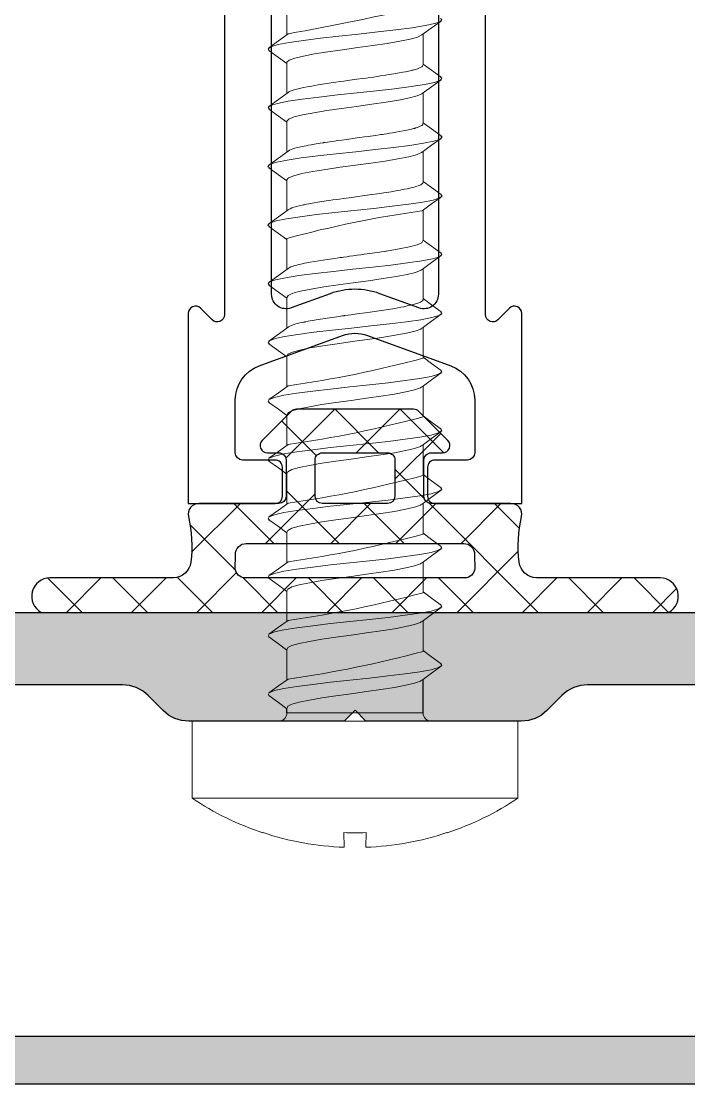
# Model space of a CAD drawing. Header units: millimetres. Extents: x 12 to 3612, y 18 to 315.
# Drawn here: x 2904.68 to 2923.09, y 90.38 to 119.68 of the extents above; entities that cross this region are included whole.
import ezdxf

# ---------------------------------------------------------------- set-up
doc = ezdxf.new("R2010")
doc.units = ezdxf.units.MM
doc.linetypes.add('SLD-Katı', pattern=[0])
doc.layers.add('Layer2', color=5, linetype='Continuous')

# ---------------------------------------------------------------- blocks, each defined once
blk = doc.blocks.new('V2 48 42')
at = {"color": 0, "linetype": 'SLD-Katı', "lineweight": 15}
for p, q in [((-45.56474290145343, 94.3015624722575), (-45.56474290145343, 93.4539202548749)), ((-41.80853932817217, 92.62142619535189), (-41.80853932817217, 93.46908272234032)), ((-45.56474290145343, 92.68406368518663), (-45.56474290145343, 91.83641370361329)), ((-41.80853932817217, 91.00386968779821), (-41.80853932817217, 91.85161582459659)), ((-45.56474290145343, 91.06659317890808), (-45.56474290145343, 90.2189052105332)), ((-41.80853932817217, 89.38615373432549), (-41.80853932817217, 90.23415545822354)), ((-45.56474290145343, 89.44915666897577), (-45.56474290145343, 88.60139458569574)), ((-41.80853932817217, 87.7689665216003), (-41.80853932817217, 88.61664491522788)), ((-45.56474290145343, 87.83173451758921), (-45.56474290145343, 86.9838936640499)), ((-41.80853932817217, 86.15115094313478), (-41.80853932817217, 86.99915909198171)), ((-45.56474290145343, 86.21427784642765), (-45.56474290145343, 85.36638655664683)), ((-41.80853932817217, 84.53390557070634), (-41.80853932817217, 85.38166443036789)), ((-45.56474290145343, 84.59679042897551), (-45.56474290145343, 83.74888966296385)), ((-41.80853932817217, 82.91640163962802), (-41.80853932817217, 83.76416049929139)), ((-45.56474290145343, 82.97928649789719), (-45.56474290145343, 82.13138573188553)), ((-41.80853932817217, 81.2988977085497), (-41.80853932817217, 82.14665656821307)), ((-45.56474290145343, 81.3617825668207), (-45.56474290145343, 80.51388180080721)), ((-41.80853932817217, 79.6813937774732), (-41.80853932817217, 80.52915263713476)), ((-45.56474290145343, 79.74427863574238), (-45.56474290145343, 78.89637786973071)), ((-41.80853932817217, 78.06388984639489), (-41.80853932817217, 78.91164870605644)), ((-45.56474290145343, 78.12677470466406), (-45.56474290145343, 77.2788739386524)), ((-41.80853932817217, 76.44638591531657), (-41.80853932817217, 77.29414477497994)), ((-45.56474290145343, 76.50927077358574), (-45.56474290145343, 75.66137000757408)), ((-45.56474290145343, 74.74904790989785), (-41.80853932817217, 74.74904790989785)), ((-48.17970759002992, 74.52439458613662), (-48.17970759002992, 72.39792688112902)), ((-48.17970759002992, 74.52439458613662), (-39.19357463959568, 74.52439458613662)), ((-39.19357463959568, 72.39792688112902), (-39.19357463959568, 74.52439458613662)), ((-48.17970759002992, 72.39792688112902), (-39.19357463959568, 72.39792688112902)), ((-46.22503900052061, 71.44369780670422), (-46.22112524533895, 71.44844175237995)), ((-43.98339180502853, 71.04590921368435), (-43.99108728003284, 71.44844175237995)), ((-43.38219494959276, 71.44844175237995), (-43.38989042459707, 71.04590921368435)), ((-41.15215698428665, 71.44844175237995), (-41.14824322910499, 71.44369780670422))]:
    blk.add_line(p, q, dxfattribs=at)
at = {"color": 0}
for p, q in [((-41.80853932817217, 74.74904790989785), (-41.80853932817217, 75.67664073307787)), ((-45.56474290145343, 74.74904790989785), (-45.56474290145343, 74.86776838586411))]:
    blk.add_line(p, q, dxfattribs=at)
at = {"color": 0, "linetype": 'SLD-Katı', "lineweight": 15, "flags": 128}
for points in [[(-41.32696830813939, 93.90265203865238), (-41.28965899835021, 93.87687087882841), (-41.32591828841078, 93.82010609353529), (-41.48252490533605, 93.76094480757092), (-41.74851202758919, 93.70359103310693), (-42.11173512690084, 93.64616379339532), (-42.55859951724142, 93.5870113536821), (-43.05586358866412, 93.53029017626068), (-43.58890197105757, 93.47214584682115), (-44.12931942497744, 93.4131966012992), (-44.63999428358511, 93.35677054916778), (-45.1090585836705, 93.29809260243564), (-45.50555238623429, 93.239538688842), (-45.80668010347699, 93.18306716042571), (-46.00475745756785, 93.12404479741053), (-46.08439959992984, 93.06607407957563), (-46.0506670469922, 93.01888639336175)], [(-41.84007425485379, 93.44615653325491), (-41.58371127715372, 93.63253483565313), (-41.31429744793058, 93.82774696355409)], [(-45.5311674675263, 93.47833372347486), (-45.79486600430937, 93.28659246523057), (-46.05946482067748, 93.09487465633538)], [(-41.84010911072619, 93.44651817283375), (-41.96132168492295, 93.38802029012732), (-42.16952883305385, 93.33066651566332), (-42.4538495362599, 93.27323927595353), (-42.80364226128313, 93.2140868362385), (-43.19288642205947, 93.15736565881707), (-43.61013369516922, 93.09922132937754), (-44.03315709542812, 93.04027208385742), (-44.43289883868329, 92.98384603172417), (-44.80006902114701, 92.92516808499386), (-45.11043308382841, 92.86661417140022), (-45.34614728946008, 92.8101426429821), (-45.50119660408564, 92.75112027996875), (-45.56353820615914, 92.69314956213202), (-45.5584540087707, 92.68406368518663)], [(-46.05925478273275, 93.01918986439159), (-45.79453923727488, 92.82738969469028), (-45.56474290145343, 92.66029496690135)], [(-41.81125756691017, 92.62142619535189), (-41.81293701525647, 92.60406791996138), (-41.82421132011132, 92.58850185653682), (-41.84744779662378, 92.56918491133365), (-41.88822048821839, 92.5461170843555), (-41.92432154013068, 92.53026227629562), (-41.95996103230254, 92.51685766328774), (-41.99254590030523, 92.50590324533005), (-42.03131475260625, 92.49406573411943), (-42.05378206522255, 92.48774116177447), (-42.05378833264695, 92.48773947679183), (-42.05379460014592, 92.4877377918092), (-42.05380713536715, 92.48773442183847), (-42.0538322067041, 92.48772768188246), (-42.05388235295277, 92.48771420189951), (-42.05398265975191, 92.48768724166439), (-42.05418333055013, 92.48763332011913), (-42.05458490091451, 92.48752547272306), (-42.05538895645532, 92.48730976070692), (-42.05700072467744, 92.48687826777132), (-42.06023887280207, 92.48601500629957), (-42.06677347992809, 92.4842873809539), (-42.08007483877009, 92.48082772065209), (-42.10759714976211, 92.47389076160289), (-42.1662452056953, 92.45994628971494), (-42.29730797370485, 92.43177513079536), (-42.36836424265721, 92.41768434273399), (-42.47202396335479, 92.39823046248603), (-42.61337392166479, 92.37341349004782), (-42.74097719422798, 92.35235699259829), (-42.84701467593186, 92.33567624673378), (-42.98239322931386, 92.31544200975259), (-43.07983038700741, 92.30162524728439), (-43.17912762056903, 92.28767036070349), (-43.27998055107173, 92.27357735000987), (-43.38208003086493, 92.25934621520355), (-43.48041362614094, 92.24562384045385), (-43.63197182024851, 92.22451040025771), (-43.83361614891692, 92.19642200582166), (-43.99686789052748, 92.17363132566243), (-44.09170249294039, 92.16043713075305), (-44.21460084940418, 92.143528153445), (-44.34588552124433, 92.12491504633545), (-44.46555148285506, 92.10731977296564), (-44.57831611287793, 92.09000620693405), (-44.71128163612684, 92.0685585900028), (-44.87984030199232, 92.03945228711564), (-45.00677296285858, 92.01573696521882), (-45.10366469519568, 91.99633269987498), (-45.21941331350945, 91.97152296070453), (-45.33005985970613, 91.94322873814781), (-45.42117796129287, 91.9140530291952), (-45.47022663050211, 91.89448252982947), (-45.50926438241277, 91.87495268230487), (-45.53182857269167, 91.86026690324798)], [(-41.31084042728889, 92.28389812846035), (-41.57481083905395, 92.4751661803657), (-41.80853932817217, 92.64505001864381)], [(-41.32616651012722, 92.28443134616828), (-41.28826483320017, 92.25528433163527), (-41.33329854144722, 92.19832446574947), (-41.49846512250406, 92.13914408211531), (-41.77162368157906, 92.08205097250357), (-42.14184361452362, 92.0243509974116), (-42.5935909727632, 91.96524794707148), (-43.09360568931925, 91.90866930124866), (-43.6285597833762, 91.8503160041746), (-44.16790153746524, 91.7914840970061), (-44.67588122465622, 91.73508093294731), (-45.14082350981244, 91.6762600221391), (-45.53082091834131, 91.61789012371992), (-45.8248508409738, 91.56132159669323), (-46.01466774147411, 91.50222381866661), (-46.0854771059835, 91.44450181528555), (-46.0479747644963, 91.40119748346297)], [(-41.83894576583498, 91.82951455488), (-41.57632992173103, 92.02039990840422), (-41.31289192096028, 92.21126809855377)], [(-45.53151677777169, 91.86057256619279), (-45.7951590290586, 91.6688771105346), (-46.05969276041651, 91.4772048331597)], [(-41.84194119826316, 91.82955318069617), (-41.84451153491273, 91.82539994830768), (-41.97379923319295, 91.7662195646717), (-42.18761997793672, 91.70912645506178), (-42.47741760335066, 91.651426479968), (-42.83103257665425, 91.59232342962787), (-43.22242986414585, 91.53574478380688), (-43.64117670181531, 91.47739148673281), (-44.06335807486676, 91.4185595795625), (-44.46099011465276, 91.3621564155037), (-44.82493370116072, 91.3033355046955), (-45.1302125715074, 91.24496560627631), (-45.36037082555322, 91.18839707924963), (-45.50895409223676, 91.129299301223), (-45.56438164722749, 91.07157729784194), (-45.5610029407535, 91.06659317890808)], [(-46.0591337156352, 91.40159843857873), (-45.79456185392701, 91.20990196299499), (-45.56474290145343, 91.0427915371638)], [(-41.81172477562768, 91.00386968779821), (-41.80984435724804, 90.99444334324653), (-41.81512509585446, 90.98265797932072), (-41.82600687089553, 90.96913919095641), (-41.84429774879072, 90.95388697814997), (-41.87197308085706, 90.9369013409032), (-41.90724253531562, 90.91991789433632), (-41.9422519115742, 90.90582232215638), (-41.97375092407174, 90.89461462436338), (-42.00910023050255, 90.88321784214895), (-42.01986501324154, 90.87995609505742), (-42.02543099091554, 90.87831877730787), (-42.02543694637006, 90.87831707370606), (-42.02544290190144, 90.87831537010607), (-42.02545481319385, 90.8783119628988), (-42.02547863669997, 90.87830514846974), (-42.02552628739704, 90.87829151956066), (-42.025621603525, 90.87826426151696), (-42.02581229471934, 90.8782097445528), (-42.02619391282497, 90.87810070709565), (-42.0269580916538, 90.87788261807327), (-42.02849021775637, 90.87744638361073), (-42.03156952747895, 90.87657368898545), (-42.03778824614983, 90.87482739696497), (-42.05046502084451, 90.8713312018208), (-42.07676724100702, 90.8643243671304), (-42.13309373809579, 90.85025292013779), (-42.26000414791315, 90.82187891571266), (-42.56505954519162, 90.76420646510269), (-42.65659710290265, 90.74865128892816), (-42.73741843533116, 90.73543208333285), (-42.80597879860579, 90.72454884831677), (-42.88342473737293, 90.71260394063029), (-42.92826523930125, 90.70591496674388), (-42.92827684471604, 90.70591328494629), (-42.92828845016584, 90.70591160314689), (-42.92831166116821, 90.70590823954262), (-42.92835808358859, 90.70590151231409), (-42.92845093008964, 90.70588805778243), (-42.92863662973332, 90.7058611484099), (-42.92900805557792, 90.70580732842973), (-42.92975101343427, 90.70569968352538), (-42.93123735333347, 90.705484373957), (-42.93421172598573, 90.70505367576516), (-42.94016721157095, 90.70419196317198), (-42.95210489442979, 90.70246727313497), (-42.97608510588452, 90.69901283366744), (-43.02444881693509, 90.69208371715831), (-43.12265931829006, 90.6781445338438), (-43.3239533464548, 90.64994236603343), (-43.42046174226334, 90.63646900856111), (-43.56021215353303, 90.61698940906354), (-43.74331374752819, 90.59150356754253), (-43.90727921272219, 90.56867111216889), (-44.04564816454467, 90.54938739670433), (-44.15845712111013, 90.53365242115069), (-44.24955587665499, 90.52086799459721), (-44.32775217405151, 90.5097302595841), (-44.39340614960656, 90.50023921610773), (-44.44691395832751, 90.49239486417173), (-44.51900087362083, 90.48164623491357), (-44.53819934915464, 90.47874195759323), (-44.54368309939173, 90.47790732825888), (-44.54644345798351, 90.47748437180962), (-44.5476263525029, 90.4773005867446), (-44.54948868910742, 90.477010386654), (-44.55524653597058, 90.47611074139786), (-44.57483396916132, 90.47303447058403), (-44.64540606188257, 90.46177400775377), (-44.75483957920551, 90.44370298332251), (-44.89701512366628, 90.41882139728659), (-44.96968912018428, 90.40534832879348), (-45.03425375850702, 90.39288526826203), (-45.09123795147298, 90.38143221569226), (-45.14118589392638, 90.37098917108597), (-45.18464194662965, 90.36155613444316), (-45.27664727680667, 90.33985020611908), (-45.34625093187697, 90.32097255853478), (-45.39744616950247, 90.30492319169025), (-45.45067421899876, 90.28528793263649), (-45.49399358633491, 90.26570970954526), (-45.52716094395964, 90.24618852241656), (-45.53105153012211, 90.24257392376057)], [(-41.31015303983122, 90.6658614260923), (-41.57430433838454, 90.85727294502249), (-41.80853932817217, 91.02752774302462)], [(-41.32517183568689, 90.66639892990315), (-41.2875029863585, 90.63372670850549), (-41.34132576582215, 90.57653028183813), (-41.51498603983055, 90.51735490729334), (-41.79529322408325, 90.46048115660233), (-42.17239157727045, 90.40253058182861), (-42.62883300762769, 90.34350092316527), (-43.13158245502927, 90.28702282875201), (-43.66824142554287, 90.22848356214672), (-44.20629078428465, 90.16979263068242), (-44.71156278963144, 90.1133701436338), (-45.17218467909379, 90.0544298913428), (-45.5555493716497, 89.99626702826754), (-45.84246674064616, 89.93955950914096), (-46.02393702885638, 89.88041031128887), (-46.08592435204082, 89.82295918694763), (-46.04593684763267, 89.78358532439415)], [(-41.83802584239083, 90.21272478762876), (-41.57521685827396, 90.40373321698644), (-41.31161012025132, 90.59472311572972)], [(-45.53191548327641, 90.24277343155336), (-45.79551127229252, 90.05111770894109), (-46.05998802000386, 89.85948497337995)], [(-41.84411543567421, 90.21267387974694), (-41.85079501766313, 90.20360576439452), (-41.98673133701777, 90.14443038984973), (-42.2061478220694, 90.08755663915872), (-42.50132967905893, 90.02960606438683), (-42.85861903840214, 89.97057640572166), (-43.25215699535693, 89.91409831131023), (-43.67223836178846, 89.85555904470311), (-44.09340808454954, 89.79686811323882), (-44.48892062806044, 89.7404456261902), (-44.84948233179648, 89.6815053738992), (-45.14956930087646, 89.62334251082575), (-45.3741600503904, 89.56663499169917), (-45.51620982655459, 89.50748579384526), (-45.56473173871063, 89.45003466950402), (-45.56403375372156, 89.44915666897577)], [(-46.05908041974908, 89.78405605149965), (-45.79465026926118, 89.59246141555923), (-45.56474290145343, 89.42528862769359)], [(-41.81036776842893, 89.38615373432549), (-41.81060853519557, 89.37426731478081), (-41.81983608388418, 89.35836021040996), (-41.82876412166888, 89.34893517721139), (-41.83315700861658, 89.345041907427), (-41.84308591585659, 89.33723054752045), (-41.87500057342004, 89.31773384837834), (-41.94220825441744, 89.2882935243033), (-42.00699387853047, 89.26637756507807), (-42.05681625249554, 89.25191039021774), (-42.10562126067452, 89.23913161069322), (-42.17205523658458, 89.22336939915294), (-42.25203757288637, 89.20597678928243), (-42.32038208736913, 89.19208619378514), (-42.37360677991001, 89.1816976126629), (-42.43724945509803, 89.16959426929861), (-42.51801327450585, 89.1549068630411), (-42.69035141505537, 89.12556067209698), (-42.89058895916332, 89.09407417712464), (-43.0697690951838, 89.06789384157855), (-43.22281681563709, 89.04639464719912), (-43.41840411682733, 89.01910706862873), (-43.65929692346663, 88.98567519895914), (-43.85141993068964, 88.95893195251301), (-44.01391394718485, 88.93624358875422), (-44.10961126844586, 88.92293757126026), (-44.20204682520125, 88.91024249863767), (-44.30102502013915, 88.8963336987963), (-44.39812694277771, 88.88230967050731), (-44.47944116477447, 88.87021935976736), (-44.65319330714374, 88.84305854584272), (-44.86674262852375, 88.80678563930815), (-44.95605459609988, 88.79043112322506), (-45.02751538643497, 88.77670562233288), (-45.08294904451805, 88.76560913663161), (-45.11143598411445, 88.75980153733144), (-45.18379073679216, 88.74434125107837), (-45.27409560523392, 88.7230578937124), (-45.33126921098301, 88.7078260742037), (-45.37383241779207, 88.69510407806047), (-45.42939214514172, 88.6759919532924), (-45.47690018508638, 88.65640947300562), (-45.51436547137473, 88.6369093654157), (-45.52926416941318, 88.62719020138138), (-45.53250037081352, 88.62467097510853)], [(-41.30973107975115, 89.04802658168774), (-41.57405841261334, 89.23957868512662), (-41.80853932817217, 89.41001924637567)], [(-41.32389111312386, 89.04854591201547), (-41.28736926233387, 89.01219685410797), (-41.34999843509604, 88.95472526542835), (-41.53207923430773, 88.89557899996544), (-41.81951504985591, 88.83888301524166), (-42.20336716702104, 88.78070430589833), (-42.66431027360704, 88.72177194222786), (-43.16977987758219, 88.66535228680004), (-43.70793061913173, 88.60665029640222), (-44.24447261919386, 88.54812378904353), (-44.74702344807201, 88.49163979338846), (-45.2031295398906, 88.43260398255188), (-45.57973118370546, 88.3746709003317), (-45.8595185593399, 88.31778257818041), (-46.0325627640741, 88.25860602511784), (-46.08574502582997, 88.20142821709851), (-46.04460700936124, 88.16607685916279)], [(-41.83820074833829, 88.59508425084641), (-41.57476909354818, 88.78657074962575), (-41.31054559601671, 88.97803442533586)], [(-45.53233623768483, 88.62495608515019), (-45.79590025467996, 88.43332995890705), (-46.06033368299768, 88.24172673341309)], [(-46.0591287595812, 88.16658699878644), (-45.79481623827132, 87.97507670433697), (-45.56474290145343, 87.80778655476024)], [(-41.81308583118789, 87.7689665216003), (-41.8450306230302, 87.71829898856777), (-41.97349265046068, 87.6596604000897), (-42.1852743370373, 87.60298323435563), (-42.47190783640417, 87.54576612459277), (-42.82178975500938, 87.48709278078059), (-42.82196377413902, 87.48706577923076), (-42.82210455093491, 87.48704395147797), (-42.82236479866833, 87.48700363326861), (-42.82285778893993, 87.48692736325575), (-42.82382829744301, 87.48677754049095), (-42.82584917464419, 87.48646654859294), (-42.83037770771443, 87.4857726496466), (-42.84141203267973, 87.4840917195379), (-42.87062849183985, 87.47968117836717), (-42.95404275318106, 87.46731260912748), (-43.06401829691549, 87.45140211036232), (-43.20938413714703, 87.43089997633979), (-43.27434968860825, 87.4218396469405), (-43.34827327305493, 87.41152814255656), (-43.43123984033718, 87.39996546318798), (-43.52326268057686, 87.38715160883476), (-43.6242566176511, 87.37308657949688), (-43.73954999104581, 87.35703408759036), (-43.83669822321735, 87.34350524536785), (-43.91557838260223, 87.33250005282753), (-43.99984550543422, 87.3207241071741), (-44.04377064170239, 87.31462637330515), (-44.04378317931787, 87.31462466646008), (-44.04379571691652, 87.31462295961501), (-44.04382079206471, 87.31461954591941), (-44.04387094216281, 87.31461271851549), (-44.0439712415664, 87.3145990636549), (-44.04417183720034, 87.31457175371906), (-44.04457301577077, 87.31451713299612), (-44.04537532205222, 87.31440788814325), (-44.04697973064503, 87.3141893848042), (-44.050187727702, 87.31375232359642), (-44.05660040727753, 87.31287798306766), (-44.06941223630747, 87.31112842954644), (-44.09497960103272, 87.30762583265823), (-44.14587182333298, 87.30060667949147), (-44.24654843031749, 87.28651253559838), (-44.44238407707508, 87.25810089758124), (-44.80363266831046, 87.20038422061953), (-44.92447055626417, 87.17878724067305), (-45.0134651043054, 87.16190552501757), (-45.0746277574608, 87.14973907364765), (-45.11120030597522, 87.1422878865651), (-45.17672899215358, 87.12847381432402), (-45.23769337772183, 87.11453019006694), (-45.29390672217323, 87.10045701379204), (-45.34519683795634, 87.08625428550295), (-45.37144655236762, 87.07830535682297), (-45.4090802787523, 87.06589463173077), (-45.4538584129441, 87.04902211022818), (-45.49982868529059, 87.02768779231337), (-45.52794433698136, 87.01064338716424), (-45.5319722716431, 87.00733831314756)], [(-41.30955650420447, 87.43038485885518), (-41.57405366998046, 87.62207107507857), (-41.80853932817217, 87.79252414744587)], [(-41.32223494224218, 87.4308510562787), (-41.28786225475051, 87.39065202030179), (-41.35931448844985, 87.33291115482825), (-41.54973585069911, 87.27381805910227), (-41.84428305573192, 87.21725801428329), (-42.2347581632016, 87.15887393685625), (-42.70000731788559, 87.10006264050935), (-43.20818366183721, 87.0436592347196), (-43.74761107539052, 86.98481798373359), (-44.28243276738885, 86.92647912920256), (-44.78224775404533, 86.86989152027672), (-45.23364589821858, 86.81078406250708), (-45.6033602875209, 86.7531032031984), (-45.87599747281411, 86.69599250415922), (-46.04054292520686, 86.63681269747212), (-46.08493727487803, 86.57986843970684), (-46.04455248874228, 86.54906555263915)], [(-41.83788844414812, 86.97782451193052), (-41.57417477928493, 87.16952433341976), (-41.30968989199846, 87.36119906617387)], [(-45.53216283493384, 87.00758155686708), (-45.79569993376072, 86.81597241614327), (-46.060112205108, 86.62438593671504)], [(-41.8477087884844, 86.97770951253733), (-41.86487607769686, 86.95998663738465), (-42.01393249983221, 86.90089354165866), (-42.24449566781686, 86.8443334968415), (-42.55014846729682, 86.78594941941265), (-42.91433226253639, 86.72713812306574), (-43.31211823963713, 86.67073471727599), (-43.73436666447833, 86.6118934662918), (-44.15300986158582, 86.55355461175895), (-44.5442508061974, 86.49696700283494), (-44.89759242466971, 86.43785954506347), (-45.1869943249103, 86.38017868575662), (-45.40040695309835, 86.32306798671743), (-45.52920844954087, 86.26388818002852), (-45.55948350407152, 86.21427784642765)], [(-46.05984195675774, 86.54960124555873), (-45.79533743977709, 86.3579492202498), (-45.56474290145343, 86.1902855145272)], [(-41.80878134038949, 86.15115094313478), (-41.80970768880161, 86.14222022980721), (-41.81339253967963, 86.13294168615357), (-41.81841298598647, 86.12516511029935), (-41.82854530331815, 86.1141178619855), (-41.83220452223895, 86.1108471895277), (-41.83429140869976, 86.10907848486931), (-41.83429353528572, 86.10907669385233), (-41.83429566195946, 86.10907490283535), (-41.83429991556795, 86.10907132080138), (-41.83430842383132, 86.10906415673344), (-41.83432544454399, 86.10904982859756), (-41.83435950270996, 86.10902117233127), (-41.83442768600617, 86.10896385981323), (-41.83456432044159, 86.10884923483536), (-41.83483866059578, 86.10861998511064), (-41.83539162529087, 86.10816148659796), (-41.83651468623793, 86.10724449329791), (-41.83882928548519, 86.10541052161352), (-41.84373198761386, 86.10174263790395), (-41.85462792417411, 86.09440710912168), (-41.88075030934442, 86.0797370060991), (-41.9500046771841, 86.05040061823456), (-42.05027294149431, 86.0187132847077), (-42.15105968802254, 85.99320603042906), (-42.24410911643827, 85.97271725606697), (-42.33708909557708, 85.95381789150451), (-42.42720578425178, 85.93650793673987), (-42.5915376734506, 85.90709241282275), (-42.76427630273201, 85.8786328961869), (-43.15309894036045, 85.82123951180074), (-43.26943335650731, 85.80501609638304), (-43.4066676380653, 85.78589115643081), (-43.56482416553763, 85.7638646919404), (-43.69049048883744, 85.74637959715074), (-43.79402540147203, 85.73197949919631), (-43.87520088265182, 85.72066439807531), (-43.95520101645207, 85.70947611545671), (-43.97656741693436, 85.70648494022498), (-43.98262169661757, 85.70564009413101), (-43.98449399536639, 85.70538035646132), (-43.98559694275446, 85.70522907571467), (-43.98560954366712, 85.70522737329156), (-43.98562214456615, 85.70522567086846), (-43.98564734632191, 85.70522226601679), (-43.98569774966836, 85.70521545630254), (-43.98579855569778, 85.70520183681583), (-43.98600016510363, 85.70517459762232), (-43.9864033732938, 85.70512011834762), (-43.98720974712478, 85.70501115624575), (-43.98882232405003, 85.70479321784114), (-43.99204679068544, 85.7043572842158), (-43.99849294093974, 85.70348518971696), (-44.01137383628065, 85.70174009172115), (-44.03708782392641, 85.69824625972797), (-44.08830716990315, 85.69124405174261), (-44.18977275311181, 85.67718145976505), (-44.38771717185773, 85.6488235717934), (-44.75521304162476, 85.59117697978581), (-44.84704477001196, 85.57528538750375), (-44.92142051468045, 85.56185805203495), (-44.979859511413, 85.55089497337758), (-45.04059449930901, 85.53907083691593), (-45.07216111590242, 85.53279127827955), (-45.07216967964678, 85.53278959283853), (-45.07217824332793, 85.53278790739569), (-45.07219537050059, 85.53278453650637), (-45.0722296240865, 85.53277779471136), (-45.07229812822561, 85.53276431105223), (-45.07243512436617, 85.53273734347204), (-45.07270906809254, 85.53268340725845), (-45.07325676128494, 85.53257553060757), (-45.07435137026414, 85.53235976041833), (-45.07653747574432, 85.53192815249167), (-45.08089721392935, 85.53106466644567), (-45.08956661697539, 85.5293366135902), (-45.10670368251431, 85.52587618481448), (-45.14015944296807, 85.51893803500207), (-45.20370897894054, 85.5049925663443), (-45.31669786382736, 85.47682495288427), (-45.36541499178838, 85.46266814280716), (-45.42364531117391, 85.44321763074731), (-45.48340624750108, 85.41847341670109), (-45.52157891501838, 85.39742882066275), (-45.53149231707084, 85.38987797159098)], [(-41.30960859845118, 85.8129221004001), (-41.57426642747896, 86.00473186772979), (-41.80853932817217, 86.17503970910548)], [(-41.32010980158884, 85.81330057851483), (-41.28898581418389, 85.76907765363649), (-41.36927133143718, 85.71108970070236), (-41.56794661592812, 85.65207376358012), (-41.86959064331131, 85.59560765402239), (-42.26655198879143, 85.53704124753858), (-42.73590860471541, 85.47837462820644), (-43.24677924246089, 85.42194526130697), (-43.78726651751367, 85.36298839963092), (-44.32015724218309, 85.30486017683688), (-44.81722036778547, 85.24812698623464), (-45.26372193368161, 85.18897188977826), (-45.6264311141822, 85.1315653640304), (-45.89189509007429, 85.0741910051529), (-46.04787602472516, 85.01503205082008), (-46.08349691566264, 84.9582798426909), (-46.04484301103912, 84.93176496138767)], [(-41.83775190989309, 85.36042773244662), (-41.57376963573643, 85.55233517379202), (-41.30903495105304, 85.74421528630228)], [(-45.53206441593102, 85.39015092337831), (-45.76988487774497, 85.21720372033633), (-46.05992549391931, 85.00701900561944)], [(-41.84867032506691, 85.36030994954672), (-41.87267001097189, 85.33816518325875), (-42.02818736849486, 85.27914924613651), (-42.26430572700838, 85.2226831365806), (-42.57503576897579, 85.1641167300968), (-42.94243476795782, 85.10545011076283), (-43.34232976154863, 85.04902074386519), (-43.76540781580297, 84.99006388218913), (-44.18253950664939, 84.93193565939328), (-44.57162637275815, 84.87520246879103), (-44.92113508913326, 84.81604737233647), (-45.20505351132306, 84.75864084658679), (-45.41285115537312, 84.70126648770929), (-45.53494859111106, 84.64210753337647), (-45.55721341123535, 84.59679042897551)], [(-46.06010656974513, 84.93229131374937), (-45.79564364384123, 84.74066792764461), (-45.56474290145343, 84.57278608881825)], [(-41.30986258770736, 84.19561824304401), (-41.57466733301771, 84.38753658761925), (-41.80853932817217, 84.55756164265767)], [(-41.31742598955998, 84.19588058584304), (-41.29074390516143, 84.14747518971672), (-41.37986583783731, 84.08926266370872), (-41.58670185422034, 84.03034777002176), (-41.89543072268953, 83.97393346753233), (-42.29873572708993, 83.91520801394836), (-42.77199853704315, 83.8567094875034), (-43.28555180138437, 83.80021198293798), (-43.82688070289032, 83.74116331585356), (-44.35763236091179, 83.6832684244655), (-44.8519260773146, 83.62634787494972), (-45.29334621460976, 83.56716921239604), (-45.64898930146592, 83.51003087600475), (-45.90720346690796, 83.45237981469654), (-46.0545611090738, 83.39326579051885), (-46.08142022091488, 83.33666387973972), (-46.04588651037602, 83.31451064108114)], [(-41.83778012102402, 83.74290164154627), (-41.57354478004254, 83.93500697431773), (-41.30857300403386, 84.1270828310553)], [(-45.53190241277343, 83.77276741210699), (-45.79549541455117, 83.58111351702064), (-46.05996983052, 83.3894825856878)], [(-41.84924878806305, 83.7428019317449), (-41.88096308901549, 83.71633814626693), (-42.0428684351732, 83.65742325257997), (-42.28453260562264, 83.60100895008873), (-42.60022828322462, 83.54228349650475), (-42.97068493970482, 83.4837849700616), (-43.37267981703553, 83.42728746549437), (-43.79641667252145, 83.36823879841177), (-44.21187396288269, 83.31034390702371), (-44.59879301429919, 83.25342335750793), (-44.94432413300592, 83.19424469495425), (-45.2227114182233, 83.13710635856296), (-45.42483411701505, 83.07945529725293), (-45.54018148485238, 83.02034127307525), (-45.55543423722429, 82.97927808732311)], [(-46.06039963623516, 83.31500337042962), (-45.79596727012995, 83.12340051393403), (-45.56474290145343, 82.95528804125388)], [(-41.30986258770736, 82.57811431196569), (-41.57466733301771, 82.77003265654093), (-41.80853932817217, 82.94005771157936)], [(-41.31742598955998, 82.57837665476472), (-41.29074390516143, 82.5299712586384), (-41.37986583783731, 82.47175873263222), (-41.58670185422034, 82.41284383894345), (-41.89543072268953, 82.35642953645402), (-42.29873572708993, 82.29770408287004), (-42.77199853704315, 82.23920555642508), (-43.28555180138437, 82.18270805185966), (-43.82688070289032, 82.12365938477706), (-44.35763236091179, 82.06576449338718), (-44.8519260773146, 82.0088439438714), (-45.29334621460976, 81.94966528131954), (-45.64898930146592, 81.89252694492643), (-45.90720346690796, 81.83487588361822), (-46.0545611090738, 81.77576185944054), (-46.08142022091488, 81.7191599486614), (-46.04588651037602, 81.69700671000282)], [(-41.83778012102402, 82.12539771046795), (-41.57354478004254, 82.31750304323941), (-41.30857300403386, 82.50957889997699)], [(-45.53190241277343, 82.15526348102867), (-45.79549541455117, 81.96360958594232), (-46.05996983052, 81.77197865460948)], [(-41.84924878806305, 82.12529800066659), (-41.88096308901549, 82.09883421518862), (-42.0428684351732, 82.03991932150166), (-42.28453260562264, 81.98350501901041), (-42.60022828322462, 81.92477956542825), (-42.97068493970482, 81.86628103898329), (-43.37267981703553, 81.80978353441606), (-43.79641667252145, 81.75073486733345), (-44.21187396288269, 81.69283997594539), (-44.59879301429919, 81.63591942642961), (-44.94432413300592, 81.57674076387593), (-45.2227114182233, 81.51960242748464), (-45.42483411701505, 81.46195136617462), (-45.54018148485238, 81.40283734199693), (-45.55543423722429, 81.36177415624661)], [(-46.06039963623516, 81.6974994393513), (-45.79596727012995, 81.50589658285571), (-45.56474290145343, 81.33778411017556)], [(-41.30986258770736, 80.96061038088737), (-41.57466733301771, 81.15252872546262), (-41.80853932817217, 81.32255378050104)], [(-41.31742598955998, 80.9608727236864), (-41.29074390516143, 80.9124673275619), (-41.37986583783731, 80.8542548015539), (-41.58670185422034, 80.79533990786695), (-41.89543072268953, 80.7389256053757), (-42.29873572708993, 80.68020015179354), (-42.77199853704315, 80.62170162534676), (-43.28555180138437, 80.56520412078135), (-43.82688070289032, 80.50615545369874), (-44.35763236091179, 80.44826056231068), (-44.8519260773146, 80.39134001279308), (-45.29334621460976, 80.33216135024122), (-45.64898930146592, 80.27502301384993), (-45.90720346690796, 80.2173719525399), (-46.0545611090738, 80.15825792836222), (-46.08142022091488, 80.1016560175849), (-46.04588651037602, 80.0795027789245)], [(-41.83778012102402, 80.50789377938963), (-41.57354478004254, 80.6999991121611), (-41.30857300403386, 80.89207496889867)], [(-45.53190241277343, 80.53775954995035), (-45.79549541455117, 80.346105654864), (-46.05996983052, 80.15447472353117)], [(-41.84924878806305, 80.50779406959009), (-41.88096308901549, 80.4813302841103), (-42.0428684351732, 80.42241539042334), (-42.28453260562264, 80.36600108793209), (-42.60022828322462, 80.30727563434993), (-42.97068493970482, 80.24877710790497), (-43.37267981703553, 80.19227960333774), (-43.79641667252145, 80.13323093625513), (-44.21187396288269, 80.07533604486707), (-44.59879301429919, 80.01841549535129), (-44.94432413300592, 79.95923683279761), (-45.2227114182233, 79.90209849640632), (-45.42483411701505, 79.8444474350963), (-45.54018148485238, 79.78533341092043), (-45.55543423722429, 79.7442702251683)], [(-46.06039963623516, 80.0799955082748), (-45.79596727012995, 79.88839265177921), (-45.56474290145343, 79.72028017909724)], [(-41.30986258770736, 79.34310644980906), (-41.57466733301771, 79.5350247943843), (-41.80853932817217, 79.70504984942272)], [(-41.31742598955998, 79.34336879260809), (-41.29074390516143, 79.29496339648358), (-41.37986583783731, 79.23675087047559), (-41.58670185422034, 79.17783597678863), (-41.89543072268953, 79.12142167429738), (-42.29873572708993, 79.06269622071522), (-42.77199853704315, 79.00419769427026), (-43.28555180138437, 78.94770018970303), (-43.82688070289032, 78.88865152262042), (-44.35763236091179, 78.83075663123236), (-44.8519260773146, 78.77383608171658), (-45.29334621460976, 78.7146574191629), (-45.64898930146592, 78.65751908277161), (-45.90720346690796, 78.59986802146159), (-46.0545611090738, 78.54075399728572), (-46.08142022091488, 78.48415208650658), (-46.04588651037602, 78.46199884784619)], [(-41.83778012102402, 78.89038984831313), (-41.57354478004254, 79.08249518108278), (-41.30857300403386, 79.27457103782217)], [(-45.53190241277343, 78.92025561887203), (-45.79549541455117, 78.72860172378569), (-46.05996983052, 78.53697079245467)], [(-41.84924878806305, 78.89029013851177), (-41.88096308901549, 78.86382635303198), (-42.0428684351732, 78.80491145934502), (-42.28453260562264, 78.74849715685559), (-42.60022828322462, 78.68977170327162), (-42.97068493970482, 78.63127317682665), (-43.37267981703553, 78.57477567226124), (-43.79641667252145, 78.51572700517681), (-44.21187396288269, 78.45783211378875), (-44.59879301429919, 78.40091156427297), (-44.94432413300592, 78.34173290172112), (-45.2227114182233, 78.284594565328), (-45.42483411701505, 78.2269435040198), (-45.54018148485238, 78.16782947984211), (-45.55543423722429, 78.12676629408998)], [(-46.06039963623516, 78.46249157719649), (-45.79596727012995, 78.2708887207009), (-45.56474290145343, 78.10277624802075)], [(-41.30986258770736, 77.72560251873256), (-41.57466733301771, 77.9175208633078), (-41.80853932817217, 78.08754591834622)], [(-41.31742598955998, 77.72586486153159), (-41.29074390516143, 77.67745946540526), (-41.37986583783731, 77.61924693939727), (-41.58670185422034, 77.56033204571031), (-41.89543072268953, 77.50391774322088), (-42.29873572708993, 77.4451922896369), (-42.77199853704315, 77.38669376319194), (-43.28555180138437, 77.33019625862471), (-43.82688070289032, 77.2711475915421), (-44.35763236091179, 77.21325270015404), (-44.8519260773146, 77.15633215063826), (-45.29334621460976, 77.09715348808459), (-45.64898930146592, 77.0400151516933), (-45.90720346690796, 76.98236409038509), (-46.0545611090738, 76.9232500662074), (-46.08142022091488, 76.86664815542827), (-46.04588651037602, 76.84449491676969)], [(-41.83778012102402, 77.27288591723482), (-41.57354478004254, 77.46499125000628), (-41.30857300403386, 77.65706710674385)], [(-45.53190241277343, 77.30275168779372), (-45.79549541455117, 77.11109779270919), (-46.05996983052, 76.91946686137635)], [(-41.84924878806305, 77.27278620743346), (-41.88096308901549, 77.24632242195548), (-42.0428684351732, 77.1874075282667), (-42.28453260562264, 77.13099322577727), (-42.60022828322462, 77.0722677721933), (-42.97068493970482, 77.01376924574834), (-43.37267981703553, 76.95727174118292), (-43.79641667252145, 76.89822307410031), (-44.21187396288269, 76.84032818271044), (-44.59879301429919, 76.78340763319466), (-44.94432413300592, 76.7242289706428), (-45.2227114182233, 76.66709063425151), (-45.42483411701505, 76.60943957294148), (-45.54018148485238, 76.5503255487638), (-45.55543423722429, 76.50926236301166)], [(-46.06039963623516, 76.84498764611817), (-45.79596727012995, 76.65338478962258), (-45.56474290145343, 76.48527231694243)], [(-41.30986258770736, 76.10809858765424), (-41.57466733301771, 76.30001693222948), (-41.80853932817217, 76.4700419872679)], [(-41.31742598955998, 76.10836093045327), (-41.29074390516143, 76.05995553432695), (-41.37986583783731, 76.00174300832077), (-41.58670185422034, 75.942828114632), (-41.89543072268953, 75.88641381214256), (-42.29873572708993, 75.82768835855859), (-42.77199853704315, 75.76918983211363), (-43.28555180138437, 75.71269232754821), (-43.82688070289032, 75.6536436604656), (-44.35763236091179, 75.59574876907573), (-44.8519260773146, 75.53882821955995), (-45.29334621460976, 75.47964955700809), (-45.64898930146592, 75.42251122061498), (-45.90720346690796, 75.36486015930677), (-46.0545611090738, 75.30574613512908), (-46.08142022091488, 75.24914422434995), (-46.04588651037602, 75.22699098569137)], [(-41.83778012102402, 75.6553819861565), (-41.57354478004254, 75.84748731892796), (-41.30857300403386, 76.03956317566553)], [(-45.53190241277343, 75.68524775671722), (-45.79549541455117, 75.49359386163087), (-46.05996983052, 75.30196293029803)], [(-41.84924878806305, 75.65528227635514), (-41.88096308901549, 75.62881849087717), (-42.0428684351732, 75.5699035971902), (-42.28453260562264, 75.51348929469896), (-42.60022828322462, 75.4547638411168), (-42.97068493970482, 75.39626531467184), (-43.37267981703553, 75.3397678101046), (-43.79641667252145, 75.280719143022), (-44.21187396288269, 75.22282425163394), (-44.59879301429919, 75.16590370211816), (-44.94432413300592, 75.10672503956448), (-45.2227114182233, 75.04958670317319), (-45.42483411701505, 74.99193564186317), (-45.54018148485238, 74.93282161768548), (-45.56474290145343, 74.86669781342971)], [(-46.06039963623516, 75.22748371503985), (-45.79596727012995, 75.03588085854426), (-45.56474290145343, 74.86776838586411)]]:
    blk.add_lwpolyline(points, dxfattribs=at)
at = {"color": 0, "linetype": 'SLD-Katı', "lineweight": 15}
for centre, radius, start, end in [((-60.65085255647546, 176.9117399595361), 84.79258179212893, 280.2715618852278, 282.8385451165506), ((-37.95391427286359, 60.21788969629961), 28.64281816576874, 97.81037279861638, 105.4042519114638), ((-49.81532758747062, 114.1938143226835), 30.72145145786085, 278.0149096492353, 285.1058108441942), ((-49.81532758747062, 112.5763103916051), 30.72145145786085, 278.0149096492353, 285.1058108441942), ((-49.81532758747062, 110.9588064605268), 30.72145145786085, 278.0149096492353, 285.1058108441942), ((-49.81532758747062, 109.3413025294485), 30.72145145786085, 278.0149096492353, 285.105810844195), ((-49.81532758747062, 107.723798598372), 30.72145145786085, 278.0149096492353, 285.1058108441942), ((-49.81532758747062, 106.1062946672937), 30.72145145786085, 278.0149096492353, 285.1058108441942), ((-45.78939622521466, 74.74904790989785), 0.224653323760866, 270, 0), ((-41.5838860044114, 74.74904790989785), 0.224653323760866, 180, 270), ((-43.68664111481303, 79.12253302763384), 8.087519655391182, 236.2510114041245, 251.7076278821853), ((-43.68664111481303, 79.12253302763384), 8.087519655391198, 288.2923721178178, 303.7489885958933), ((-43.68665530012413, 79.11670743489776), 8.076251387920896, 251.7105509800211, 267.8943725052746), ((-43.68664111481257, 81.21482776123412), 9.771130085177925, 268.214504995474, 271.7854950045233), ((-43.68662692950102, 79.11670743489776), 8.076251387920346, 272.1056274947189, 288.2894490199738)]:
    blk.add_arc(centre, radius, start, end, dxfattribs=at)
blk = doc.blocks.new('50MN68')
blk.add_hatch(color=252).paths.add_polyline_path([(-2201.479177625412, 2757.138119748424, -0.2216946626534687), (-2201.300571430213, 2757.521141969928), (-2200.636390015758, 2758.078456349884, 0.3394542588716482), (-2200.372869838413, 2759.267119054721), (-2201.382331518933, 2761.431916614771, -0.109517811680592), (-2201.429177625412, 2761.643225745627), (-2201.429177625412, 2762.644225745616, 0.414213562373095), (-2202.229177625412, 2763.444225745634), (-2202.479177625412, 2763.444225745634, 0.414213562373095), (-2202.679177625412, 2763.244225745622), (-2202.679177625412, 2751.444225745634, 0.414213562373095), (-2201.679177625412, 2750.444225745634), (-2153.679177625412, 2750.444225745634, 0.414213562373095), (-2152.679177625412, 2751.444225745634), (-2152.679177625412, 2763.244225745622, 0.414213562373095), (-2152.879177625413, 2763.444225745634), (-2153.129177625413, 2763.444225745634, 0.414213562373095), (-2153.929177625412, 2762.644225745616), (-2153.929177625412, 2761.643225745627, -0.1095178116805918), (-2153.976023731912, 2761.431916614742), (-2154.985485412453, 2759.26711905475, 0.3394542588716484), (-2154.721965235112, 2758.078456349826), (-2154.057783820585, 2757.521141970015, -0.2216946626534688), (-2153.879177625413, 2757.138119748424), (-2153.879177625413, 2751.944225745634, -0.414213562373095), (-2154.079177625414, 2751.744225745622), (-2201.279177625413, 2751.744225745622, -0.414213562373095), (-2201.479177625412, 2751.944225745634)])
at = {"layer": 'Layer2', "color": 252}
blk.add_lwpolyline([(-2201.679177625412, 2750.444225745634), (-2153.679177625412, 2750.444225745634, 0.414213562373095), (-2152.679177625412, 2751.444225745634), (-2152.679177625412, 2763.244225745622, 0.414213562373095), (-2152.879177625413, 2763.444225745634), (-2153.129177625413, 2763.444225745634, 0.414213562373095), (-2153.929177625412, 2762.644225745616), (-2153.929177625412, 2761.643225745627, -0.1095178116805918), (-2153.976023731912, 2761.431916614742), (-2154.985485412453, 2759.26711905475, 0.3394542588716484), (-2154.721965235112, 2758.078456349826), (-2154.057783820585, 2757.521141970015, -0.2216946626534688), (-2153.879177625413, 2757.138119748424), (-2153.879177625413, 2751.944225745634, -0.414213562373095), (-2154.079177625414, 2751.744225745622), (-2201.279177625413, 2751.744225745622, -0.414213562373095)], format="xyb", dxfattribs=at)
blk = doc.blocks.new('50MN72')
at = {"ltscale": 10}
h = blk.add_hatch(color=253, dxfattribs=at)
h.dxf.hatch_style = 1
edge = h.paths.add_edge_path()
edge.add_line((-1932.713748802226, 2739.770153896174), (-1936.999535239854, 2739.770153896174))
edge.add_arc((-1936.999535239858, 2740.770153896175), 1.000000000000967, 225.0000000004748, 270.0000000002122, ccw=False)
edge.add_line((-1937.706642021039, 2740.063047114982), (-1938.120855583416, 2740.477260677366))
edge.add_arc((-1938.827962364597, 2739.770153896174), 0.9999999999998207, 45.00000000041074, 90.0000000001482)
edge.add_line((-1938.8279623646, 2740.770153896174), (-1945.556420319727, 2740.770153896174))
edge.add_arc((-1945.556420319724, 2740.270153896176), 0.4999999999980605, 90.00000000036131, 150.0000000001283)
edge.add_line((-1945.989433021615, 2740.520153896174), (-1947.201868586923, 2738.420153896168))
edge.add_arc((-1947.634881288781, 2738.670153896167), 0.4999999999693313, 269.99999999674355, 329.99999999817805, ccw=False)
edge.add_line((-1947.634881288809, 2738.170153896197), (-1952.065276381319, 2738.170153896197))
edge.add_arc((-1952.065276381323, 2737.170153896196), 1.000000000000692, 89.99999999979431, 134.9999999995317)
edge.add_line((-1952.772383162504, 2737.877260677389), (-1954.062984072953, 2736.586659766926))
edge.add_arc((-1953.850852038596, 2736.374527732576), 0.2999999999968724, 135.0000000010028, 205.0000000025859)
edge.add_line((-1954.122744374698, 2736.247742254043), (-1953.772639242259, 2735.496939374676))
edge.add_arc((-1954.044531578361, 2735.370153896154), 0.2999999999920211, -90.0000000009208, 25.000000000645173, ccw=False)
edge.add_line((-1954.044531578366, 2735.070153896162), (-1954.689482069504, 2735.070153896162))
edge.add_arc((-1954.689482069508, 2735.570153896163), 0.5000000000010848, 205.0000000020698, 270.0000000004894, ccw=False)
edge.add_line((-1955.14263596302, 2735.358844765276), (-1955.685641138321, 2736.52332312147))
edge.add_arc((-1955.413748802203, 2736.650108600022), 0.3000000000185012, 135.0000000023558, 205.0000000045297, ccw=False)
edge.add_line((-1955.625880836581, 2736.862240634382), (-1954.700210612233, 2737.787910858682))
edge.add_arc((-1955.053764002848, 2738.141464249281), 0.5000000000195516, 315.0000000013088, 385.000000000514)
edge.add_line((-1954.600610109314, 2738.352773380164), (-1955.920056589313, 2741.182335487847))
edge.add_arc((-1955.013748802362, 2741.604953749561), 0.9999999999116297, 180.0000000000674, 205.0000000006886, ccw=False)
edge.add_line((-1956.013748802273, 2741.60495374956), (-1956.013748802273, 2742.470153896185))
edge.add_arc((-1955.713748802278, 2742.470153896179), 0.2999999999947249, 89.99999999895778, 179.9999999989578, ccw=False)
edge.add_line((-1955.713748802273, 2742.770153896174), (-1954.01374880236, 2742.770153896174))
edge.add_arc((-1954.013748802521, 2742.570153895762), 0.2000000004121502, 84.99999996349601, 89.99999995374787, ccw=False)
edge.add_line((-1953.996317653809, 2742.76939283578), (-1953.187602079457, 2742.698639391037))
edge.add_arc((-1953.213748802274, 2742.399780981609), 0.2999999999996277, 1.7848833522293717e-10, 85.00000000146031, ccw=False)
edge.add_line((-1952.913748802274, 2742.39978098161), (-1952.913748802274, 2741.87015389615))
edge.add_arc((-1953.213748802268, 2741.870153896156), 0.2999999999939291, 269.99999999884926, 359.99999999884926, ccw=False)
edge.add_line((-1953.213748802274, 2741.570153896162), (-1954.085264523423, 2741.570153896162))
edge.add_arc((-1954.085264523425, 2741.270153896164), 0.2999999999985248, 89.99999999950899, 204.9999999986955)
edge.add_line((-1954.357156859538, 2741.143368417648), (-1953.704326138129, 2739.743368417625))
edge.add_arc((-1953.432433802031, 2739.870153896153), 0.2999999999910953, 205.0000000020762, 270.0000000028149)
edge.add_line((-1953.432433802016, 2739.570153896162), (-1948.558641719518, 2739.570153896162))
edge.add_arc((-1948.558641719517, 2739.870153896156), 0.2999999999944883, 269.9999999997197, 329.9999999992238)
edge.add_line((-1948.298834098388, 2739.720153896156), (-1947.490543721485, 2741.12015389618))
edge.add_arc((-1947.750351342613, 2741.270153896172), 0.299999999989719, 330.0000000005504, 450.0000000011875)
edge.add_line((-1947.750351342619, 2741.570153896162), (-1948.613748802274, 2741.570153896162))
edge.add_arc((-1948.61374880228, 2741.870153896156), 0.2999999999940428, 180.0000000011725, 270.00000000117245, ccw=False)
edge.add_line((-1948.913748802274, 2741.87015389615), (-1948.913748802274, 2742.39978098161))
edge.add_arc((-1948.613748802274, 2742.399780981609), 0.2999999999996276, 94.99999999853969, 179.9999999998215, ccw=False)
edge.add_line((-1948.639895525091, 2742.698639391037), (-1947.831179950731, 2742.76939283578))
edge.add_arc((-1947.813748802022, 2742.570153895849), 0.2000000003250088, 90.00000004457593, 95.00000003759402, ccw=False)
edge.add_line((-1947.813748802178, 2742.770153896174), (-1932.413748802223, 2742.770153896203))
edge.add_line((-1932.413748802223, 2742.770153896203), (-1917.013748802269, 2742.770153896174))
edge.add_arc((-1917.013748802425, 2742.570153895847), 0.2000000003270306, 84.99999996243127, 89.99999995539878, ccw=False)
edge.add_line((-1916.996317653716, 2742.76939283578), (-1916.187602079356, 2742.698639391037))
edge.add_arc((-1916.213748802172, 2742.399780981609), 0.3000000000001858, 2.95187874144176e-10, 85.00000000158059, ccw=False)
edge.add_line((-1915.913748802172, 2742.39978098161), (-1915.913748802172, 2741.87015389615))
edge.add_arc((-1916.213748802166, 2741.870153896157), 0.2999999999944976, 269.9999999987407, 359.99999999874063, ccw=False)
edge.add_line((-1916.213748802173, 2741.570153896162), (-1917.077146261829, 2741.570153896162))
edge.add_arc((-1917.077146261835, 2741.270153896173), 0.2999999999894056, 89.99999999892593, 209.9999999995533)
edge.add_line((-1917.336953882962, 2741.12015389618), (-1916.528663506059, 2739.720153896156))
edge.add_arc((-1916.26885588493, 2739.870153896157), 0.2999999999945453, 210.0000000007825, 270.000000000274)
edge.add_line((-1916.268855884929, 2739.570153896162), (-1911.395063802431, 2739.570153896162))
edge.add_arc((-1911.395063802416, 2739.870153896153), 0.2999999999911259, 269.9999999971888, 334.99999999792)
edge.add_line((-1911.123171466318, 2739.743368417625), (-1910.47034074491, 2741.143368417648))
edge.add_arc((-1910.742233081023, 2741.270153896164), 0.2999999999985395, 335.000000001309, 450.0000000004866)
edge.add_line((-1910.742233081025, 2741.570153896162), (-1911.613748802172, 2741.570153896162))
edge.add_arc((-1911.613748802178, 2741.870153896156), 0.2999999999939291, 180.0000000011508, 270.00000000115074, ccw=False)
edge.add_line((-1911.913748802172, 2741.87015389615), (-1911.913748802172, 2742.39978098161))
edge.add_arc((-1911.613748802173, 2742.39978098161), 0.2999999999991929, 94.99999999863797, 179.9999999999128, ccw=False)
edge.add_line((-1911.63989552499, 2742.698639391037), (-1910.831179950638, 2742.76939283578))
edge.add_arc((-1910.813748801926, 2742.570153895762), 0.2000000004117309, 90.00000004624678, 95.00000003650922, ccw=False)
edge.add_line((-1910.813748802087, 2742.770153896174), (-1909.113748802174, 2742.770153896174))
edge.add_arc((-1909.113748802169, 2742.470153896179), 0.2999999999947249, 1.042224084812915e-09, 90.00000000104222, ccw=False)
edge.add_line((-1908.813748802174, 2742.470153896185), (-1908.813748802174, 2741.60495374956))
edge.add_arc((-1909.813748802085, 2741.604953749559), 0.9999999999107385, -25.00000000054581, 8.361666914424859e-11, ccw=False)
edge.add_line((-1908.907441015133, 2741.182335487847), (-1910.226887495132, 2738.352773380164))
edge.add_arc((-1909.773733601598, 2738.14146424928), 0.5000000000193804, 154.9999999993743, 224.9999999985794)
edge.add_line((-1910.127286992214, 2737.787910858682), (-1909.201616767866, 2736.862240634382))
edge.add_arc((-1909.413748802244, 2736.650108600022), 0.3000000000184962, -25.00000000453042, 44.99999999764492, ccw=False)
edge.add_line((-1909.141856466126, 2736.52332312147), (-1909.684861641427, 2735.358844765276))
edge.add_arc((-1910.138015534938, 2735.570153896163), 0.5000000000004075, 269.9999999995653, 334.99999999797967, ccw=False)
edge.add_line((-1910.138015534942, 2735.070153896162), (-1910.78296602608, 2735.070153896162))
edge.add_arc((-1910.782966026085, 2735.370153896155), 0.2999999999923123, 154.9999999994421, 270.00000000100727, ccw=False)
edge.add_line((-1911.054858362188, 2735.496939374676), (-1910.704753229749, 2736.247742254043))
edge.add_arc((-1910.976645565851, 2736.374527732576), 0.2999999999968396, 334.9999999974096, 404.9999999990016)
edge.add_line((-1910.764513531494, 2736.586659766926), (-1912.055114441943, 2737.877260677389))
edge.add_arc((-1912.762221223124, 2737.170153896197), 1.000000000000681, 45.00000000046801, 90.00000000021899)
edge.add_line((-1912.762221223128, 2738.170153896197), (-1917.192616315638, 2738.170153896197))
edge.add_arc((-1917.192616315666, 2738.670153896167), 0.4999999999694203, 210.0000000018278, 270.0000000032506, ccw=False)
edge.add_line((-1917.625629017524, 2738.420153896168), (-1918.838064582832, 2740.520153896174))
edge.add_arc((-1919.271077284723, 2740.270153896177), 0.4999999999973621, 29.99999999982547, 89.99999999958068)
edge.add_line((-1919.271077284719, 2740.770153896174), (-1925.999535239846, 2740.770153896174))
edge.add_arc((-1925.999535239849, 2739.770153896173), 1.000000000000907, 89.99999999981245, 134.9999999995635)
edge.add_line((-1926.706642021031, 2740.477260677366), (-1927.120855583408, 2740.063047114982))
edge.add_arc((-1927.827962364589, 2740.770153896175), 1.000000000000681, 269.99999999978104, 314.999999999532, ccw=False)
edge.add_line((-1927.827962364593, 2739.770153896174), (-1932.11374880222, 2739.770153896174))
edge.add_line((-1932.11374880222, 2739.770153896174), (-1932.413748802223, 2740.070153896162))
edge.add_line((-1932.413748802223, 2740.070153896162), (-1932.713748802226, 2739.770153896174))
at = {"color": 252, "ltscale": 10}
for points in [[(-1947.813748802178, 2742.770153896174), (-1932.413748802223, 2742.770153896203), (-1917.013748802269, 2742.770153896174, -0.0218200775914496)], [(-1919.271077284719, 2740.770153896174), (-1925.999535239846, 2740.770153896174, 0.1989123673785287), (-1926.706642021031, 2740.477260677366), (-1927.120855583408, 2740.063047114982, -0.1989123673785286), (-1927.827962364593, 2739.770153896174), (-1932.11374880222, 2739.770153896174), (-1932.413748802223, 2740.070153896162), (-1932.713748802226, 2739.770153896174), (-1936.999535239854, 2739.770153896174, -0.1989123673784669), (-1937.706642021039, 2740.063047114982), (-1938.120855583416, 2740.477260677366, 0.1989123673784672), (-1938.8279623646, 2740.770153896174), (-1945.556420319727, 2740.770153896174, 0.2679491924300331)]]:
    blk.add_lwpolyline(points, format="xyb", dxfattribs=at)
blk = doc.blocks.new('A08002')
h = blk.add_hatch()
h.set_pattern_fill('ANSI37', color=35, scale=0.4, angle=269.9999999999998, style=0)
h.set_pattern_definition([(314.9999999999998, (610.7944141432345, -10555.96782648168), (0.8980256121069186, 0.8980256121069119), []), (44.99999999999979, (610.7944141432345, -10555.96782648168), (-0.8980256121069119, 0.8980256121069188), [])])
h.paths.add_polyline_path([(-2228.129816964531, 2717.489824777484, -0.0820830780349504), (-2228.057948408938, 2718.746654520884, 0.4733803261686476), (-2228.352104234495, 2719.105581172675), (-2230.553558971626, 2719.105581172675, -0.41421356235726), (-2230.753558971632, 2719.305581172677), (-2230.753558971632, 2720.305581172677, -0.4142135624246724), (-2230.553558971631, 2720.505581172662), (-2230.23640168411, 2720.505581172669, 0.6681786379063253), (-2230.094980327867, 2720.847002528923), (-2230.894980327907, 2721.647002528915, 0.198912367399444), (-2231.036401684096, 2721.705581172662), (-2232.653558971639, 2721.705581172662), (-2234.270716259182, 2721.705581172662, 0.1989123674000349), (-2234.412137615371, 2721.647002528915), (-2235.212137615411, 2720.847002528923, 0.6681786379071475), (-2235.070716259168, 2720.505581172669), (-2234.753558971647, 2720.505581172662, -0.4142135624246724), (-2234.553558971646, 2720.305581172677), (-2234.553558971646, 2719.305581172675, -0.4142135623588679), (-2234.753558971653, 2719.105581172675), (-2236.955013708783, 2719.105581172675, 0.4733803261719733), (-2237.24916953434, 2718.746654520879, -0.0820830780342305), (-2237.177300978748, 2717.489824777478, -0.3686576706292429), (-2237.659035265959, 2717.054784964186, -6.55413435716e-05), (-2241.066158787637, 2717.054784964168, 0.7658277450191063), (-2241.310721016498, 2716.105580598056), (-2232.653558971639, 2716.105580598056), (-2223.99639692678, 2716.105580598056, 0.765828021393218), (-2224.240959504104, 2717.054784964124, -6.55413343256e-05), (-2227.648082555875, 2717.054784964168, -0.3686577448113211)])
h.paths.add_polyline_path([(-2233.753558971647, 2719.305581172679), (-2233.753558971647, 2720.305581172684, -0.4142135624159005), (-2233.553558971648, 2720.505581172662), (-2232.653558971639, 2720.505581172662), (-2231.75355897163, 2720.505581172662, -0.4142135624159005), (-2231.553558971631, 2720.305581172684), (-2231.553558971631, 2719.305581172679, -0.4142135623689045), (-2231.753558971634, 2719.105581172675), (-2232.653558971639, 2719.105581172675), (-2233.553558971644, 2719.105581172675, -0.4142135623695705)], flags=16)
h.paths.add_polyline_path([(-2235.960456855865, 2717.368888222156, 0.0251608889336961), (-2235.951912601607, 2717.693598991877, -0.4259640099154239), (-2235.652151984875, 2718.005581172672), (-2232.653558971639, 2718.005581172672), (-2229.654965958403, 2718.005581172672, -0.4259640099162347), (-2229.355205341672, 2717.693598991875, 0.0251608889332671), (-2229.346661087413, 2717.36888822215, -0.3426381271579431), (-2229.568463395944, 2717.05478496417), (-2232.653558971639, 2717.05478496417), (-2235.738654547334, 2717.05478496417, -0.3426381271625903)], flags=16)
at = {"color": 31}
for points in [[(-2236.253558956869, 2737.783891716079), (-2236.253558956869, 2724.315262316943, -0.6681775139216345), (-2236.594980338764, 2724.173840966525), (-2236.912137615952, 2724.490998476544, 0.6681785109551436), (-2237.253558997847, 2724.349577126128), (-2237.253559048884, 2719.105581161248), (-2236.035047078328, 2719.105581046508), (-2234.853558969348, 2719.105581161248, 0.4142132717182458), (-2234.653558996077, 2719.305581076309), (-2234.653558996077, 2720.105581202226, 0.4142139832491554), (-2234.853558969348, 2720.305581117289), (-2235.753558994586, 2720.305581117289, -0.4142129555313521), (-2235.953558967858, 2720.505581032352), (-2235.953558967858, 2721.964389840783, -0.315298860529517), (-2235.295579109195, 2722.904082631851), (-2232.995579118265, 2723.741214369637, -0.1763264483503464), (-2232.311538826394, 2723.741214369637), (-2230.011538835462, 2722.904082631851, -0.3152988605300673), (-2229.353558976799, 2721.964389840783), (-2229.353558976799, 2720.505581032352, -0.4142129555334593), (-2229.553558950071, 2720.305581117289), (-2230.453558975309, 2720.305581117289, 0.4142139832470482), (-2230.65355894858, 2720.105581202226), (-2230.65355894858, 2719.305581076309, 0.4142132717161386), (-2230.453558975309, 2719.105581161248), (-2229.27207086633, 2719.105581177639), (-2228.053558895775, 2719.105581161248), (-2228.05355894681, 2724.349577126128, 0.6681785109558627), (-2228.394980328705, 2724.490998476544), (-2228.712137605893, 2724.173840966525, -0.6681775139207616), (-2229.053558987788, 2724.315262316943), (-2229.053558987788, 2737.783891716079, -0.6681784572860663), (-2228.712137605893, 2737.925313066495), (-2228.394980328705, 2737.608155789307, 0.6681787317436307), (-2228.05355894681, 2737.749577139724), (-2228.05355894681, 2743.384563408043, 0.6872809147022011), (-2228.402187911702, 2743.518389511024), (-2229.40218795268, 2742.407777021179, 0.1853387391048113), (-2229.453558992538, 2742.273950889095), (-2229.453558992538, 2741.505581194402, 0.4142133160348032), (-2229.253558961059, 2741.305581162922), (-2229.053558987789, 2741.305581162922, -0.4142136414798711), (-2228.85355895631, 2741.105581247861), (-2228.85355895631, 2740.305581238359, -0.4142135567833288), (-2229.053558987789, 2740.105581206883), (-2230.281377659632, 2740.105581206883, -0.2216948488770407), (-2230.434586538589, 2740.177023736935), (-2230.775908379089, 2740.583795252196, -0.1989125553021095), (-2230.821938426378, 2740.729783889776), (-2230.557364255282, 2743.753880441744, 0.339454240078646), (-2231.211538820608, 2744.780728797168), (-2231.969518680458, 2745.056610910573, 0.1763269741981479), (-2233.3375992642, 2745.056610910573), (-2234.095579124049, 2744.780728797168, 0.3394542400781518), (-2234.749753689375, 2743.753880441744), (-2234.485179518279, 2740.729783889776, -0.1989125553090427), (-2234.531209565569, 2740.583795252196), (-2234.872531406069, 2740.177023736935, -0.2216948488783762), (-2235.025740285025, 2740.105581206881), (-2236.253558956868, 2740.105581206883, -0.4142135567813394), (-2236.453558988347, 2740.305581238359), (-2236.453558988347, 2741.105581247861, -0.4142136414777638), (-2236.253558956868, 2741.305581162922), (-2236.053558983598, 2741.305581162922, 0.4142133160367095), (-2235.853558952119, 2741.505581194402), (-2235.853558952119, 2742.273950889095, 0.1853387391098888), (-2235.904929991977, 2742.407777021179), (-2236.904930032955, 2743.518389511024, 0.6872809147012293), (-2237.253558997847, 2743.384563408043), (-2237.253558997847, 2737.749577139724, 0.6681787317428427), (-2236.912137615952, 2737.608155789307), (-2236.594980338764, 2737.925313066495, -0.6681784572869393)], [(-2231.35432001847, 2743.823605044568), (-2231.609497813967, 2740.906909695635, -0.4931454765446527), (-2231.877140779586, 2740.73640229686), (-2232.311538826394, 2740.894510226512, 0.176327066447224), (-2232.995579118265, 2740.894510226512), (-2233.429977165071, 2740.73640229686, -0.493145476543086), (-2233.69762013069, 2740.906909695635), (-2233.952797926187, 2743.823605044568, -0.3394541620561413), (-2233.821962995659, 2744.028974715653), (-2232.995579118265, 2744.329753834305, -0.1763269982058994), (-2232.311538826394, 2744.329753834305), (-2231.485154948998, 2744.028974715653, -0.3394541620594053)], [(-2230.353558959569, 2738.098225240743), (-2230.353558959569, 2724.87684027475, -0.5205670485484353), (-2230.890367043065, 2724.50096343772), (-2231.969518680458, 2724.893742675486, 0.1763266436635735), (-2233.337599264201, 2724.893742675486), (-2234.416750901592, 2724.50096343772, -0.5205670485475683), (-2234.953558985088, 2724.87684027475), (-2234.953558985088, 2738.098225240743, -0.315298803119708), (-2234.295579126425, 2739.037917798982), (-2233.337599264201, 2739.386594029056, -0.1763269374505987), (-2231.969518680458, 2739.386594029056), (-2231.011538818232, 2739.037917798982, -0.3152988031202845)]]:
    blk.add_lwpolyline(points, format="xyb", close=True, dxfattribs=at)
at = {"color": 35}
for points in [[(-2228.129816964531, 2717.489824777484, -0.0820830780349504), (-2228.057948408938, 2718.746654520884, 0.4733803261686476), (-2228.352104234495, 2719.105581172675), (-2230.553558971626, 2719.105581172675, -0.41421356235726), (-2230.753558971632, 2719.305581172677), (-2230.753558971632, 2720.305581172677, -0.4142135624246724), (-2230.553558971631, 2720.505581172662), (-2230.23640168411, 2720.505581172669, 0.6681786379063253), (-2230.094980327867, 2720.847002528923), (-2230.894980327907, 2721.647002528915, 0.198912367399444), (-2231.036401684096, 2721.705581172662), (-2232.653558971639, 2721.705581172662), (-2234.270716259182, 2721.705581172662, 0.1989123674000349), (-2234.412137615371, 2721.647002528915), (-2235.212137615411, 2720.847002528923, 0.6681786379071475), (-2235.070716259168, 2720.505581172669), (-2234.753558971647, 2720.505581172662, -0.4142135624246724), (-2234.553558971646, 2720.305581172677), (-2234.553558971646, 2719.305581172675, -0.4142135623588679), (-2234.753558971653, 2719.105581172675), (-2236.955013708783, 2719.105581172675, 0.4733803261719733), (-2237.24916953434, 2718.746654520879, -0.0820830780342305), (-2237.177300978748, 2717.489824777478, -0.3686576706292429), (-2237.659035265959, 2717.054784964186, -6.55413435716e-05), (-2241.066158787637, 2717.054784964168, 0.7658277450191063), (-2241.310721016498, 2716.105580598056), (-2232.653558971639, 2716.105580598056), (-2223.99639692678, 2716.105580598056, 0.765828021393218), (-2224.240959504104, 2717.054784964124, -6.55413343256e-05), (-2227.648082555875, 2717.054784964168, -0.3686577448113211)], [(-2233.753558971647, 2719.305581172679), (-2233.753558971647, 2720.305581172684, -0.4142135624159005), (-2233.553558971648, 2720.505581172662), (-2232.653558971639, 2720.505581172662), (-2231.75355897163, 2720.505581172662, -0.4142135624159005), (-2231.553558971631, 2720.305581172684), (-2231.553558971631, 2719.305581172679, -0.4142135623689045), (-2231.753558971634, 2719.105581172675), (-2232.653558971639, 2719.105581172675), (-2233.553558971644, 2719.105581172675, -0.4142135623695705)], [(-2235.960456855865, 2717.368888222156, 0.0251608889336961), (-2235.951912601607, 2717.693598991877, -0.4259640099154239), (-2235.652151984875, 2718.005581172672), (-2232.653558971639, 2718.005581172672), (-2229.654965958403, 2718.005581172672, -0.4259640099162347), (-2229.355205341672, 2717.693598991875, 0.0251608889332671), (-2229.346661087413, 2717.36888822215, -0.3426381271579431), (-2229.568463395944, 2717.05478496417), (-2232.653558971639, 2717.05478496417), (-2235.738654547334, 2717.05478496417, -0.3426381271625903)]]:
    blk.add_lwpolyline(points, format="xyb", close=True, dxfattribs=at)

msp = doc.modelspace()

# ---------------------------------------------------------------- block references
for name, p in [('V2 48 42', (2957.57400804055, 25.85500335665944)), ('A08002', (5146.540923693662, -2612.72618250103)), ('50MN68', (5091.56654455115, -2660.064827802848)), ('50MN72', (4846.301115727962, -2639.390755953379))]:
    msp.add_blockref(name, p)

doc.saveas('drawing.dxf')
